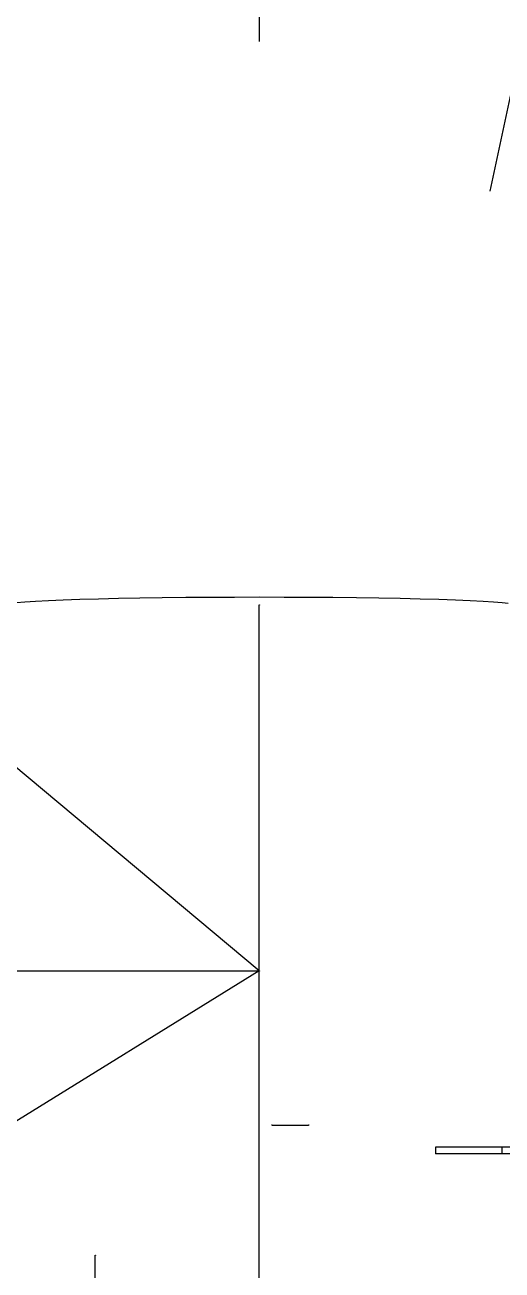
# Model space of a CAD drawing. Header units: millimetres. Extents: x 150209.93 to 150215.05, y 136675.65 to 136679.93.
# Drawn here: x 150211.2822 to 150211.3109, y 136677.7948 to 136677.8697 of the extents above; entities that cross this region are included whole.
import ezdxf

# ---------------------------------------------------------------- set-up
doc = ezdxf.new("R2010")
doc.units = ezdxf.units.MM
doc.header["$LTSCALE"] = 0.25
doc.linetypes.add('CENTER', pattern=[50.8, 31.75, -6.35, 6.35, -6.35])
doc.linetypes.add('XKITLINE00', pattern=[0])

# ---------------------------------------------------------------- blocks, each defined once
blk = doc.blocks.new('çatıı')
at = {"color": 8, "linetype": 'CENTER'}
for p, q in [((11840, 12689.51), (11840, 11020.27)), ((12013.58, 11633.65), (11840, 10820.27)), ((11840, 10910.27), (11005.43, 11609.09)), ((11840, 10620.27), (11840, 11020.27)), ((10454.1, 10910.27), (11840, 10910.27)), ((11840, 10910.27), (11549.01, 10730.27)), ((11843.84, 10863.95), (11854.8, 10863.95)), ((11790.72, 10815.77), (11790.72, 10824.77))]:
    blk.add_line(p, q, dxfattribs=at)
at = {"color": 8, "linetype": 'XKITLINE00'}
for p, q in [((11769.6, 11021.16), (11767.08, 11020.94)), ((11769.6, 11021.15), (11767.08, 11020.94)), ((11772.79, 11021.36), (11769.6, 11021.16)), ((11776.64, 11021.55), (11772.79, 11021.36)), ((11781.09, 11021.73), (11776.64, 11021.55)), ((11786.11, 11021.9), (11781.09, 11021.73)), ((11791.65, 11022.05), (11786.11, 11021.9)), ((11797.66, 11022.19), (11791.65, 11022.05)), ((11804.07, 11022.3), (11797.66, 11022.19)), ((11810.83, 11022.4), (11804.07, 11022.3)), ((11817.88, 11022.48), (11810.83, 11022.4)), ((11825.13, 11022.53), (11817.88, 11022.48)), ((11832.53, 11022.56), (11825.13, 11022.53)), ((11840, 11022.58), (11832.53, 11022.56)), ((11847.46, 11022.56), (11840, 11022.58)), ((11854.86, 11022.53), (11847.46, 11022.56)), ((11862.12, 11022.48), (11854.86, 11022.53)), ((11869.16, 11022.4), (11862.12, 11022.48)), ((11875.92, 11022.3), (11869.16, 11022.4)), ((11882.33, 11022.19), (11875.92, 11022.3)), ((11888.34, 11022.05), (11882.33, 11022.19)), ((11893.88, 11021.9), (11888.34, 11022.05)), ((11898.9, 11021.73), (11893.88, 11021.9)), ((11903.35, 11021.55), (11898.9, 11021.73)), ((11907.2, 11021.36), (11903.35, 11021.55)), ((11910.39, 11021.16), (11907.2, 11021.36)), ((11912.91, 11020.94), (11910.39, 11021.16)), ((11912.91, 11020.94), (11910.39, 11021.15)), ((11912.92, 11020.94), (11912.91, 11020.94)), ((11914.73, 11020.72), (11912.91, 11020.94)), ((11936.23, 10857.27), (11892.88, 10857.27)), ((11892.88, 10857.27), (11892.88, 10855.27)), ((11936.23, 10855.27), (11892.88, 10855.27)), ((11912.88, 10857.27), (11912.88, 10855.27))]:
    blk.add_line(p, q, dxfattribs=at)
for centre in [(11840, 11020.27), (11840, 11020.27), (11840, 10910.27), (11840, 10910.27), (11840, 10910.27), (11843.84, 10863.95), (11854.8, 10863.95), (11790.72, 10824.77)]:
    blk.add_circle(centre, 0.05, dxfattribs=at)

msp = doc.modelspace()

# ---------------------------------------------------------------- block references
at = {"xscale": 0.0002000170049888334, "yscale": 0.0002000170049888334, "zscale": 0.0002000170049888334}
msp.add_blockref('çatıı', (150208.928067, 136675.630592), dxfattribs=at)

doc.saveas('drawing.dxf')
